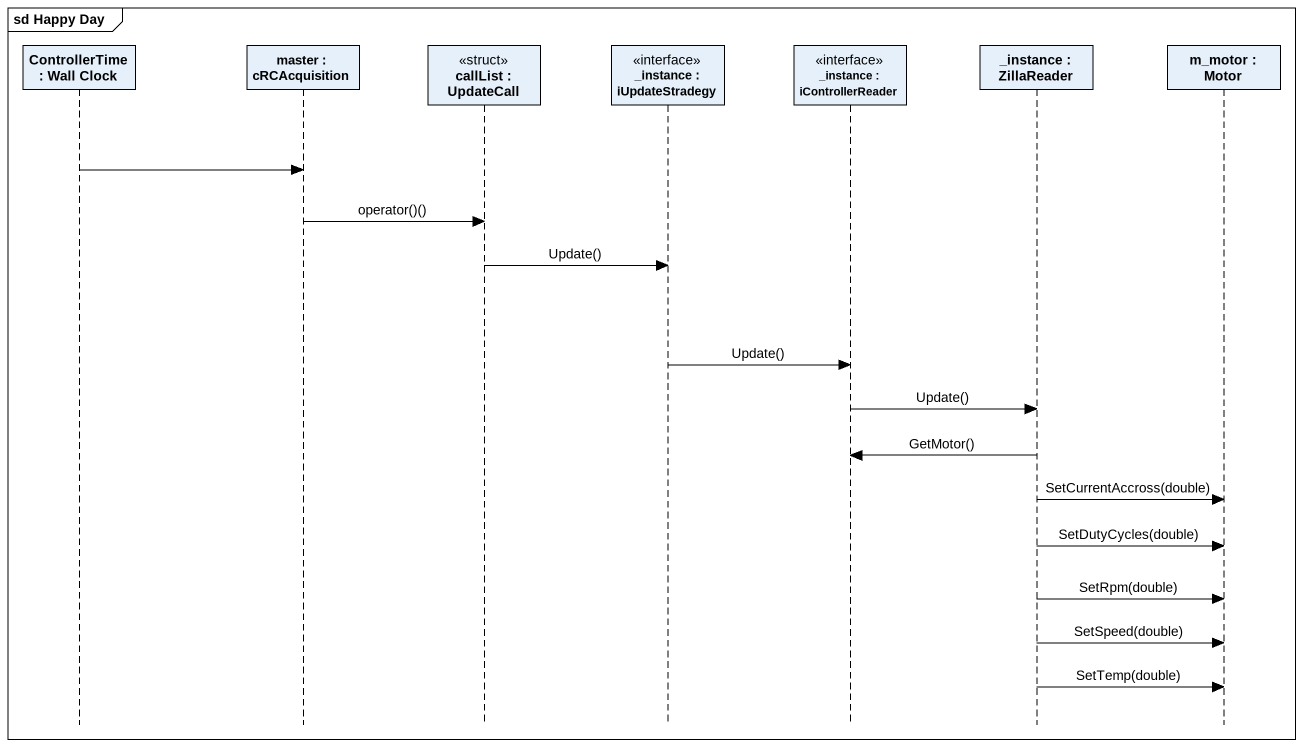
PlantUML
@startuml
mainframe sd Happy Day
hide footbox
participant "ControllerTime : Wall Clock" as ControllerTime
participant "master : cRCAcquisition" as master
participant "callList : UpdateCall" as callList <<struct>>
participant "_instance : iUpdateStradegy" as instance <<interface>>
participant "_instance : iControllerReader" as instance_2 <<interface>>
participant "_instance : ZillaReader" as instance_3
participant "m_motor : Motor" as m_motor

ControllerTime -> master
master -> callList : operator()()
callList -> instance : Update()
instance -> instance_2 : Update()
instance_2 -> instance_3 : Update()
instance_3 -> instance_2 : GetMotor()
instance_3 -> m_motor : SetCurrentAccross(double)
instance_3 -> m_motor : SetDutyCycles(double)
instance_3 -> m_motor : SetRpm(double)
instance_3 -> m_motor : SetSpeed(double)
instance_3 -> m_motor : SetTemp(double)
@enduml
